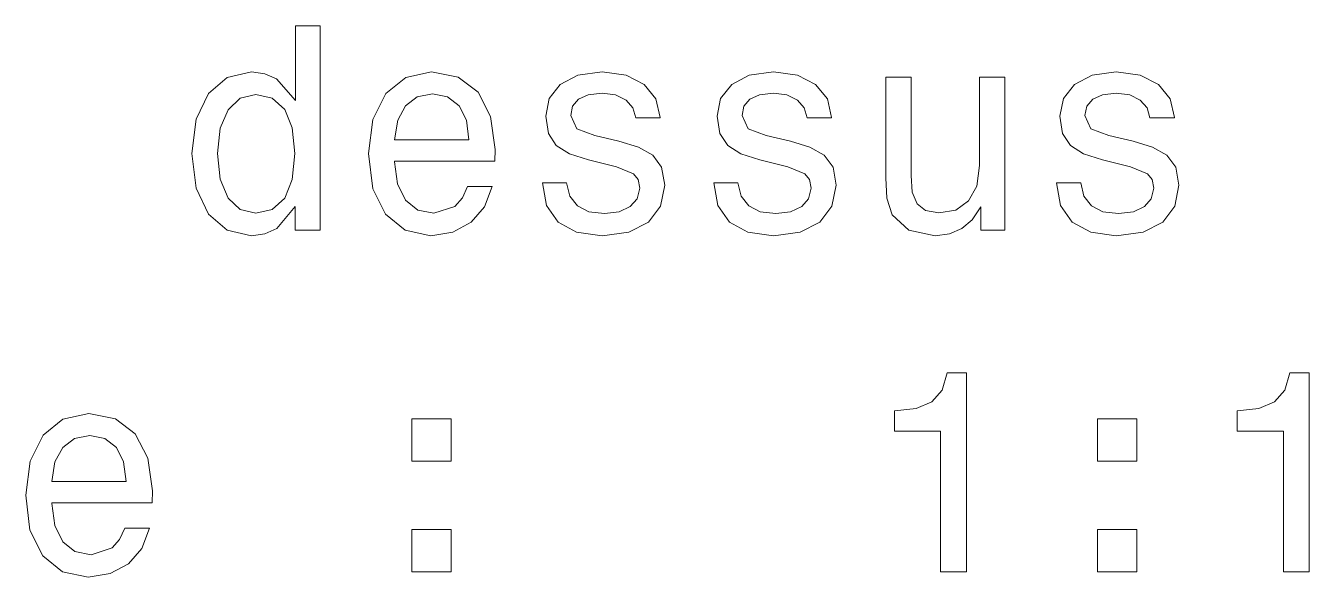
# Model space of a CAD drawing. Extents: x 537 to 786, y 346 to 499.
# Drawn here: x 613.11 to 635.85, y 345.85 to 355.61 of the extents above; entities that cross this region are included whole.
import ezdxf

# ---------------------------------------------------------------- set-up
doc = ezdxf.new("R2010")
doc.units = 0

msp = doc.modelspace()

# ---------------------------------------------------------------- linework, layer by layer
at = {"color": 7, "lineweight": 13}
for points in [[(617.891, 352.408), (617.891, 351.99), (618.334, 351.99), (618.334, 355.611), (617.896, 355.611), (617.896, 354.284), (617.558, 354.668), (617.351, 354.758), (617.114, 354.794), (616.685, 354.693), (616.352, 354.41), (616.135, 353.957), (616.06, 353.346), (616.135, 352.736), (616.352, 352.277), (616.685, 351.99), (617.114, 351.894), (617.351, 351.929), (617.563, 352.02)], [(619.651, 353.215), (621.426, 353.215), (621.431, 353.422), (621.35, 354.002), (621.128, 354.436), (620.775, 354.698), (620.306, 354.794), (619.847, 354.693), (619.494, 354.41), (619.267, 353.952), (619.187, 353.346), (619.262, 352.726), (619.489, 352.272), (619.837, 351.99), (620.291, 351.894), (620.684, 351.959), (621.007, 352.131), (621.244, 352.403), (621.38, 352.766), (620.942, 352.766), (620.851, 352.565), (620.72, 352.413), (620.347, 352.292), (620.059, 352.348), (619.842, 352.524), (619.701, 352.812), (619.651, 353.2)], [(623.625, 353.568), (623.196, 353.669), (622.878, 353.785), (622.772, 354.022), (622.803, 354.189), (622.909, 354.31), (623.08, 354.385), (623.327, 354.415), (623.564, 354.385), (623.751, 354.294), (623.872, 354.158), (623.922, 353.977), (624.356, 353.977), (624.356, 353.987), (624.28, 354.315), (624.073, 354.572), (623.751, 354.733), (623.327, 354.794), (622.898, 354.733), (622.586, 354.567), (622.389, 354.32), (622.329, 354.007), (622.374, 353.704), (622.515, 353.493), (622.747, 353.341), (623.085, 353.235), (623.579, 353.114), (623.882, 352.988), (623.963, 352.887), (623.993, 352.736), (623.947, 352.549), (623.826, 352.408), (623.63, 352.318), (623.367, 352.287), (623.09, 352.318), (622.888, 352.423), (622.752, 352.595), (622.697, 352.832), (622.268, 352.832), (622.339, 352.428), (622.545, 352.136), (622.873, 351.959), (623.327, 351.894), (623.801, 351.959), (624.149, 352.136), (624.361, 352.418), (624.437, 352.787), (624.381, 353.104), (624.225, 353.321), (623.968, 353.462)], [(626.661, 353.568), (626.232, 353.669), (625.914, 353.785), (625.808, 354.022), (625.839, 354.189), (625.945, 354.31), (626.116, 354.385), (626.363, 354.415), (626.6, 354.385), (626.787, 354.294), (626.908, 354.158), (626.958, 353.977), (627.392, 353.977), (627.392, 353.987), (627.316, 354.315), (627.109, 354.572), (626.787, 354.733), (626.363, 354.794), (625.934, 354.733), (625.622, 354.567), (625.425, 354.32), (625.365, 354.007), (625.41, 353.704), (625.551, 353.493), (625.783, 353.341), (626.121, 353.235), (626.615, 353.114), (626.918, 352.988), (626.999, 352.887), (627.029, 352.736), (626.983, 352.549), (626.862, 352.408), (626.666, 352.318), (626.403, 352.287), (626.126, 352.318), (625.924, 352.423), (625.788, 352.595), (625.733, 352.832), (625.304, 352.832), (625.375, 352.428), (625.581, 352.136), (625.909, 351.959), (626.363, 351.894), (626.837, 351.959), (627.185, 352.136), (627.397, 352.418), (627.473, 352.787), (627.417, 353.104), (627.261, 353.321), (627.004, 353.462)], [(632.733, 353.568), (632.304, 353.669), (631.986, 353.785), (631.88, 354.022), (631.911, 354.189), (632.017, 354.31), (632.188, 354.385), (632.435, 354.415), (632.672, 354.385), (632.859, 354.294), (632.98, 354.158), (633.03, 353.977), (633.464, 353.977), (633.464, 353.987), (633.388, 354.315), (633.182, 354.572), (632.859, 354.733), (632.435, 354.794), (632.006, 354.733), (631.694, 354.567), (631.497, 354.32), (631.437, 354.007), (631.482, 353.704), (631.623, 353.493), (631.855, 353.341), (632.193, 353.235), (632.687, 353.114), (632.99, 352.988), (633.071, 352.887), (633.101, 352.736), (633.055, 352.549), (632.934, 352.408), (632.738, 352.318), (632.476, 352.287), (632.198, 352.318), (631.996, 352.423), (631.86, 352.595), (631.805, 352.832), (631.376, 352.832), (631.447, 352.428), (631.653, 352.136), (631.981, 351.959), (632.435, 351.894), (632.909, 351.959), (633.257, 352.136), (633.469, 352.418), (633.545, 352.787), (633.489, 353.104), (633.333, 353.321), (633.076, 353.462)], [(630.458, 354.698), (630.014, 354.698), (630.014, 353.134), (629.964, 352.771), (629.818, 352.509), (629.591, 352.348), (629.293, 352.297), (629.056, 352.338), (628.905, 352.459), (628.819, 352.665), (628.799, 352.958), (628.799, 354.698), (628.355, 354.698), (628.355, 352.918), (628.37, 352.56), (628.466, 352.262), (628.759, 351.99), (629.228, 351.894), (629.48, 351.929), (629.697, 352.02), (629.883, 352.176), (630.035, 352.403), (630.035, 351.99), (630.458, 351.99)], [(617.189, 354.395), (617.482, 354.325), (617.704, 354.128), (617.835, 353.8), (617.885, 353.346), (617.835, 352.887), (617.704, 352.56), (617.482, 352.358), (617.189, 352.292), (616.912, 352.358), (616.7, 352.56), (616.559, 352.892), (616.514, 353.346), (616.559, 353.795), (616.7, 354.123), (616.912, 354.325)], [(619.651, 353.588), (619.706, 353.936), (619.842, 354.194), (620.049, 354.35), (620.321, 354.405), (620.589, 354.35), (620.795, 354.194), (620.921, 353.936), (620.967, 353.588)], [(629.323, 345.943), (629.782, 345.943), (629.782, 349.468), (629.439, 349.468), (629.349, 349.16), (629.167, 348.954), (628.89, 348.833), (628.506, 348.792), (628.506, 348.434), (629.323, 348.434)], [(635.396, 345.943), (635.854, 345.943), (635.854, 349.468), (635.512, 349.468), (635.421, 349.16), (635.239, 348.954), (634.962, 348.833), (634.579, 348.792), (634.579, 348.434), (635.396, 348.434)], [(613.579, 347.168), (615.354, 347.168), (615.359, 347.375), (615.278, 347.955), (615.056, 348.389), (614.703, 348.651), (614.234, 348.747), (613.775, 348.646), (613.422, 348.364), (613.195, 347.905), (613.115, 347.299), (613.19, 346.679), (613.417, 346.225), (613.765, 345.943), (614.219, 345.847), (614.612, 345.913), (614.935, 346.084), (615.172, 346.356), (615.308, 346.719), (614.87, 346.719), (614.779, 346.518), (614.648, 346.366), (614.274, 346.245), (613.987, 346.301), (613.77, 346.477), (613.629, 346.765), (613.579, 347.153)], [(619.958, 347.9), (620.654, 347.9), (620.654, 348.651), (619.958, 348.651)], [(632.102, 347.9), (632.798, 347.9), (632.798, 348.651), (632.102, 348.651)], [(613.579, 347.542), (613.634, 347.89), (613.77, 348.147), (613.977, 348.303), (614.249, 348.359), (614.517, 348.303), (614.723, 348.147), (614.849, 347.89), (614.895, 347.542)], [(619.958, 345.943), (620.654, 345.943), (620.654, 346.694), (619.958, 346.694)], [(632.102, 345.943), (632.798, 345.943), (632.798, 346.694), (632.102, 346.694)]]:
    msp.add_lwpolyline(points, close=True, dxfattribs=at)

doc.saveas('drawing.dxf')
